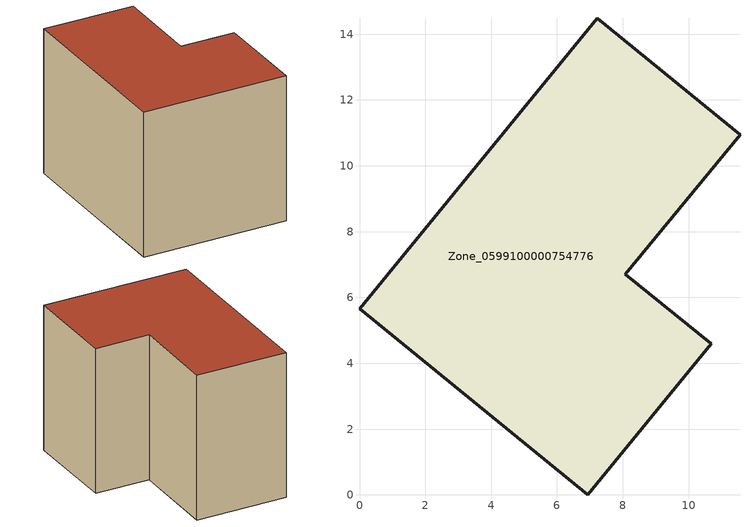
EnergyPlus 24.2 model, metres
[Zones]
Zone_0599100000754776
 floor ground (C_G): 0,5.65 7.22,14.49 11.56,10.94 8.08,6.71 10.68,4.59 6.94,0 z0
 wall outside (C_F): 6.94,0 10.68,4.59 8.08,6.71 11.56,10.94 7.22,14.49 0,5.65 6.94,0 z0:8.98
 roof outside (C_R): 7.22,14.49 0,5.65 6.94,0 10.68,4.59 8.08,6.71 11.56,10.94 z8.98
[BUILDING]
Pand.0599100000754776: North Axis=0; Terrain=City; Loads Convergence Tolerance Value=0.04; Temperature Convergence Tolerance Value=0.4; Solar Distribution=FullExterior; Maximum Number of Warmup Days=25; Minimum Number of Warmup Days=1
[Site:Location]
Rotterdam.The.Hague.AP_ZH_NLD Design_Conditions: Latitude=51.96; Longitude=4.45; Time Zone=1; Elevation=-4.5
[SITE:GROUNDTEMPERATURE:BUILDINGSURFACE]
18, 18, 18, 18, 18, 18, 18, 18, 18, 18, 18, 18
[MATERIAL] Thermal Absorptance=0.9; Solar Absorptance=0.7; Visible Absorptance=0.7
Name | Roughness | Thickness | Conductivity | Density | Specific Heat
G.TC.2006-2014 | MediumSmooth | 0.15 | 0.06 | 540 | 1210
F.TC.2006-2014 | Rough | 0.3 | 0.12 | 1920 | 840
R.TC.2006-2014 | MediumRough | 0.2 | 0.08 | 1500 | 1000
[CONSTRUCTION]
C_G: G.TC.2006-2014
C_F: F.TC.2006-2014
C_R: R.TC.2006-2014
[ZONE]
Zone_0599100000754776: Type=1; Multiplier=1; Ceiling Height=Autocalculate; Volume=Autocalculate; Floor Area=autocalculate; Part of Total Floor Area=Yes
[ZONEINFILTRATION:DESIGNFLOWRATE]
Infil_Zone_0599100000754776: Zone or ZoneList or Space or SpaceList=Zone_0599100000754776; Schedule=AlwaysOn; Design Flow Rate Calculation Method=Flow/Area; Flow Rate per Floor Area=0.0015; Constant Term Coefficient=1; Temperature Term Coefficient=0; Velocity Term Coefficient=0; Velocity Squared Term Coefficient=0
[HVACTEMPLATE:ZONE:IDEALLOADSAIRSYSTEM]
Zone_0599100000754776: Maximum Heating Supply Air Temperature=50; Minimum Cooling Supply Air Temperature=13; Maximum Heating Supply Air Humidity Ratio=0.0156; Minimum Cooling Supply Air Humidity Ratio=0.0077; Heating Limit=NoLimit; Cooling Limit=NoLimit; Dehumidification Control Type=ConstantSensibleHeatRatio; Cooling Sensible Heat Ratio=0.7; Dehumidification Setpoint=60; Humidification Control Type=None; Humidification Setpoint=30; Outdoor Air Method=None; Outdoor Air Flow Rate per Person=0.00944; Outdoor Air Flow Rate per Zone Floor Area=0; Outdoor Air Flow Rate per Zone=0; Demand Controlled Ventilation Type=None; Outdoor Air Economizer Type=NoEconomizer; Heat Recovery Type=None; Sensible Heat Recovery Effectiveness=0.7; Latent Heat Recovery Effectiveness=0.65
[ZONECONTROL:THERMOSTAT]
ThermostatControl_Zone_0599100000754776: Zone or ZoneList=Zone_0599100000754776; Control Type Schedule=DualSetpointControlType; Control 1=Thermostat_Zone_0599100000754776; Temperature Difference Between Cutout And Setpoint=0
[THERMOSTATSETPOINT:DUALSETPOINT]
Thermostat_Zone_0599100000754776: Heating Setpoint Temperature Schedule=HeatingSetpoint_Zone_0599100000754776; Cooling Setpoint Temperature Schedule=CoolingSetpoint_Zone_0599100000754776
[SCHEDULE:COMPACT]
HeatingSetpoint_Zone_0599100000754776: Through: 12/31, For: AllDays, Until: 24:00, 21
CoolingSetpoint_Zone_0599100000754776: Through: 12/31, For: AllDays, Until: 24:00, 24
DualSetpointControlType: Through: 12/31, For: AllDays, Until: 24:00, 4
AlwaysOn: Through: 12/31, For: AllDays, Until: 24:00, 1
